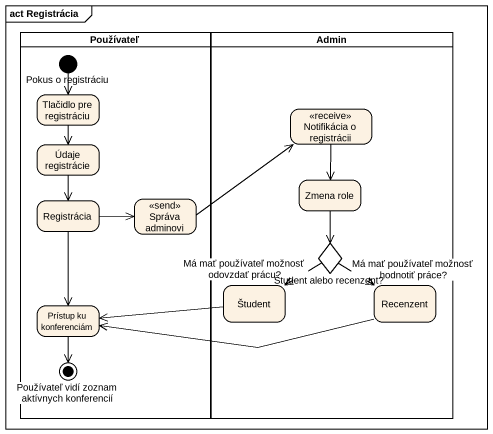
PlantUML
@startuml
mainframe act Registrácia
hide empty description
state Používateľ <<partition>> {
  state "Pokus o registráciu" as Pokus_o_registráciu <<start>>
  state "Tlačidlo pre registráciu" as Tlačidlo_pre_registráciu
  state "Údaje registrácie" as Údaje_registrácie
  state Registrácia
  state "Správa adminovi" as Správa_adminovi <<send>>
  state "Prístup ku konferenciám" as Prístup_ku_konferenciám
  state "Používateľ vidí zoznam aktívnych konferencií" as Používateľ_vidí_zoznam <<end>>
}
state Admin <<partition>> {
  state "Notifikácia o registrácii" as Notifikácia_o_registrácii <<receive>>
  state "Zmena role" as Zmena_role
  state "Študent alebo recenzent?" as Študent_alebo_recenzent <<choice>>
  state Študent
  state Recenzent
}
Pokus_o_registráciu --> Tlačidlo_pre_registráciu
Tlačidlo_pre_registráciu --> Údaje_registrácie
Notifikácia_o_registrácii --> Zmena_role
Údaje_registrácie --> Registrácia
Registrácia -right-> Správa_adminovi
Registrácia --> Prístup_ku_konferenciám
Správa_adminovi -right-> Notifikácia_o_registrácii
Zmena_role --> Študent_alebo_recenzent
Študent_alebo_recenzent --> Študent : Má mať používateľ možnosť odovzdať prácu?
Študent_alebo_recenzent --> Recenzent : Má mať používateľ možnosť hodnotiť práce?
Prístup_ku_konferenciám --> Používateľ_vidí_zoznam
Študent -left-> Prístup_ku_konferenciám
Recenzent -left-> Prístup_ku_konferenciám
@enduml
